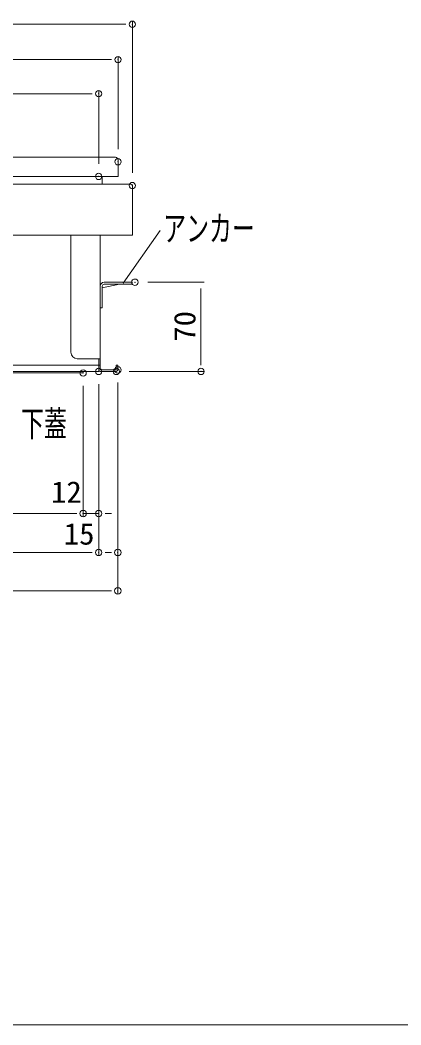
# Model space of a CAD drawing. Units: millimetres, scale not verified. Extents: x -2000 to 2000, y -1385 to 1385.
# Drawn here: x -973 to -674, y -1385 to -597 of the extents above; entities that cross this region are included whole.
import ezdxf
from ezdxf.enums import TextEntityAlignment as Align

# ---------------------------------------------------------------- set-up
doc = ezdxf.new("R2010")
doc.units = ezdxf.units.MM
doc.header["$LTSCALE"] = 10
doc.header["$PDMODE"] = 32
doc.header["$PDSIZE"] = 5
for name, color, linetype, lineweight in [('0-0_zumenwaku', 6, 'Continuous', 9), ('0-1_sunpou', 1, 'Continuous', 9), ('0-2_0', 4, 'Continuous', 9), ('0-3_DEFPOINTS', 7, 'Continuous', 9), ('0-F_08文字', 2, 'Continuous', 9)]:
    doc.layers.add(name, color=color, linetype=linetype, lineweight=lineweight)
doc.styles.add('ＭＳ ゴシック', font='')
doc.styles.get('ＭＳ ゴシック').set_extended_font_data('MS Gothic')

msp = doc.modelspace()

# ---------------------------------------------------------------- linework, layer by layer
at = {"layer": '0-0_zumenwaku'}
msp.add_lwpolyline([(-1999.77, -1385.04), (2000.23, -1385.04), (2000.23, 1384.96), (-1999.77, 1384.96)], close=True, dxfattribs=at)
at = {"layer": '0-1_sunpou'}
for p, q in [((-884.69, -716.61), (-884.69, -597.55)), ((-1532.49, -600.05), (-889.69, -600.05)), ((-1520.44, -627.8), (-900.94, -627.8)), ((-895.94, -697.91), (-895.94, -625.3)), ((-911.09, -709.41), (-911.09, -652.01)), ((-1506.09, -654.51), (-916.09, -654.51)), ((-872.69, -802.41), (-828.38, -802.41)), ((-830.88, -807.41), (-830.88, -867.41)), ((-887.29, -872.41), (-828.38, -872.41)), ((-911.09, -882.41), (-911.09, -1016.89)), ((-911.09, -882.41), (-911.09, -1016.89)), ((-911.09, -882.41), (-911.09, -986.37)), ((-896.09, -881.21), (-896.09, -1047.05)), ((-896.09, -881.21), (-896.09, -1016.89)), ((-923.29, -883.61), (-923.29, -986.37)), ((-923.29, -883.61), (-923.29, -986.37)), ((-1494.09, -983.87), (-928.29, -983.87)), ((-928.29, -983.87), (-933.29, -983.87)), ((-923.29, -983.87), (-911.09, -983.87)), ((-906.09, -983.87), (-901.09, -983.87)), ((-1506.09, -1014.39), (-916.09, -1014.39)), ((-906.09, -1014.39), (-901.09, -1014.39)), ((-1521.09, -1044.55), (-901.09, -1044.55))]:
    msp.add_line(p, q, dxfattribs=at)
at = {"layer": '0-2_0'}
for p, q in [((-897.94, -704.41), (-1209.99, -704.41)), ((-895.94, -719.41), (-895.94, -706.41)), ((-895.94, -719.41), (-1153.99, -719.41)), ((-908.49, -725.41), (-908.49, -719.41)), ((-885.89, -725.41), (-1209.99, -725.41)), ((-907.69, -725.41), (-908.89, -725.41)), ((-885.89, -725.41), (-906.49, -725.41)), ((-884.69, -765.41), (-884.69, -726.61)), ((-885.89, -765.41), (-1209.99, -765.41)), ((-932.89, -765.41), (-932.89, -857.41)), ((-909.89, -871.21), (-909.89, -765.41)), ((-884.69, -765.41), (-885.89, -765.41)), ((-908.29, -806.73), (-894.73, -804.01)), ((-884.89, -802.41), (-906.79, -802.41)), ((-884.89, -804.01), (-906.79, -804.01)), ((-884.89, -804.01), (-884.89, -802.41)), ((-909.89, -805.41), (-909.89, -822.41)), ((-908.29, -805.51), (-908.29, -822.41)), ((-909.89, -822.41), (-908.29, -822.41)), ((-909.29, -822.51), (-909.89, -822.51)), ((-909.29, -822.41), (-909.29, -822.51)), ((-927.89, -862.41), (-909.89, -862.41)), ((-911.09, -871.21), (-911.09, -862.41)), ((-911.09, -872.41), (-911.09, -862.41)), ((-1209.99, -867.41), (-911.09, -867.41)), ((-1209.99, -872.41), (-911.09, -872.41)), ((-923.29, -873.61), (-1209.99, -873.61)), ((-923.29, -873.61), (-923.29, -872.41)), ((-911.09, -867.41), (-909.89, -867.41)), ((-909.89, -871.21), (-897.29, -871.21)), ((-909.89, -872.41), (-897.29, -872.41)), ((-897.29, -867.41), (-896.09, -867.41)), ((-897.29, -867.41), (-897.29, -871.21)), ((-896.09, -867.41), (-896.09, -871.21))]:
    msp.add_line(p, q, dxfattribs=at)
for centre, radius, start, end in [((-897.94, -706.41), 2, 0, 90), ((-885.89, -726.61), 1.2, 0.00003, 90.00002), ((-906.79, -805.51), 3.1, 90, 180), ((-906.79, -805.51), 1.5, 90, 180), ((-927.89, -857.41), 5, 180.00002, 269.99997), ((-909.89, -871.21), 1.2, 180.00002, 269.99997), ((-897.29, -871.21), 1.2, 270.00006, 0)]:
    msp.add_arc(centre, radius, start, end, dxfattribs=at)
at = {"layer": '0-3_DEFPOINTS'}
for p in [(-884.69, -600.05), (-895.94, -627.8), (-911.09, -654.51), (-895.94, -707.91), (-911.09, -719.41), (-884.69, -726.61), (-882.69, -802.41), (-923.29, -873.61), (-911.09, -872.41), (-897.29, -872.41), (-896.09, -871.21), (-830.88, -872.41), (-923.29, -983.87), (-911.09, -983.87), (-911.09, -1014.39), (-896.09, -1014.39), (-896.09, -1044.55)]:
    msp.add_point(p, dxfattribs=at)
at = {"layer": '0-F_08文字', "color": 1}
msp.add_line((-862.96, -761.94), (-891.95, -803.19), dxfattribs=at)

# ---------------------------------------------------------------- texts
at = {"layer": '0-1_sunpou', "color": 2, "style": 'ＭＳ ゴシック', "width": 1.05}
msp.add_text('70', height=16.86, rotation=90, dxfattribs=at).set_placement((-830.14, -849.08), align=Align.BOTTOM_LEFT)
for s, p in [('12', (-948.45, -980.48)), ('15', (-938.46, -1013.35))]:
    msp.add_text(s, height=16.86, dxfattribs=at).set_placement(p, align=Align.BOTTOM_LEFT)
at = {"layer": '0-F_08文字', "style": 'ＭＳ ゴシック', "width": 0.65}
for s, p in [('アンカー', (-860.46, -776.33)), ('下蓋', (-971.95, -929.51))]:
    msp.add_text(s, height=20.23, dxfattribs=at).set_placement(p, align=Align.BOTTOM_LEFT)

doc.saveas('drawing.dxf')
